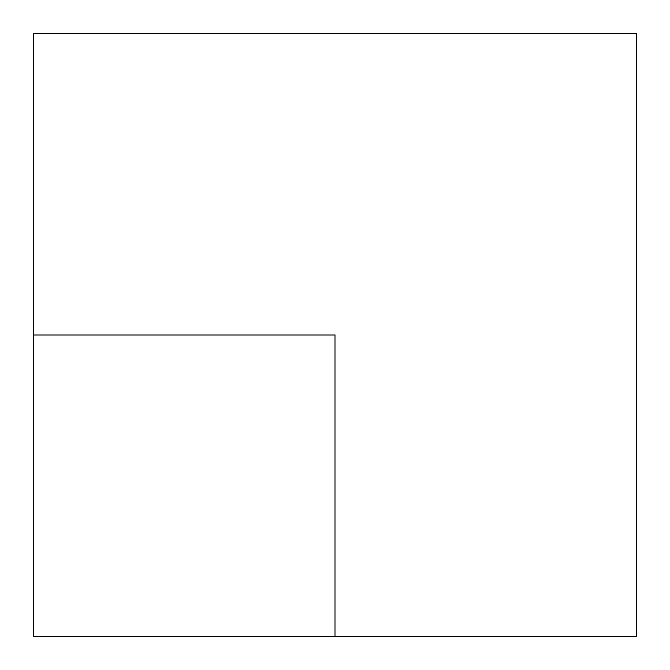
<?xml version="1.0" encoding="UTF-8"?>
<svg xmlns="http://www.w3.org/2000/svg" width="670" height="670" viewBox="0 0 670 670"><rect width="100%" height="100%" fill="white"/><g stroke="black" fill="none" stroke-linecap="round" stroke-linejoin="round"><path stroke-width="1" d="M33.5 335L335 335L335 636.5M636.5 33.5L33.5 33.5L33.5 636.5L636.5 636.5L636.5 33.5"/></g></svg>
